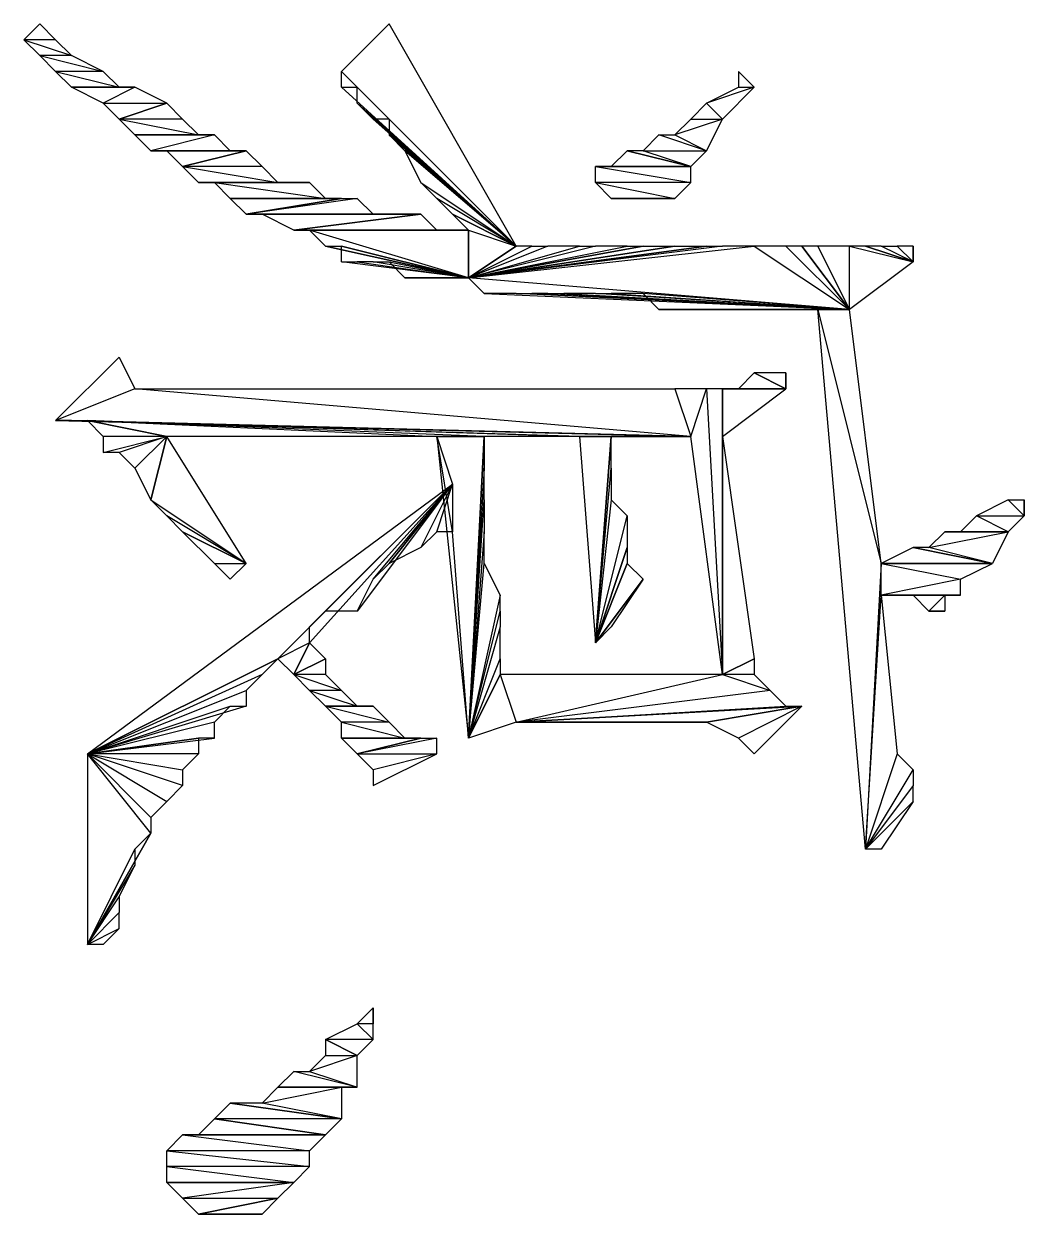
# Model space of a CAD drawing. Extents: x 0 to 7.8, y 0 to 11.
# Drawn here: x 1.825 to 1.9825, y 8.9 to 9.0875 of the extents above; entities that cross this region are included whole.
import ezdxf

# ---------------------------------------------------------------- set-up
doc = ezdxf.new("R2010")
doc.units = 0
doc.header["$MEASUREMENT"] = 0
doc.linetypes.add('AUSGEZOGEN', pattern=[0])
doc.layers.get('0').update_dxf_attribs({"linetype": 'AUSGEZOGEN'})

msp = doc.modelspace()

# ---------------------------------------------------------------- linework, layer by layer
for points in [[(1.8275, 9.0875), (1.83, 9.085), (1.83, 9.085), (1.825, 9.085), (1.8275, 9.0875)], [(1.8825, 9.0875), (1.875, 9.08), (1.875, 9.08), (1.9025, 9.0525), (1.8825, 9.0875), (1.8825, 9.0875)], [(1.83, 9.085), (1.825, 9.085), (1.825, 9.085), (1.8325, 9.0825), (1.83, 9.085)], [(1.825, 9.085), (1.8325, 9.0825), (1.8325, 9.0825), (1.8275, 9.0825), (1.825, 9.085)], [(1.8325, 9.0825), (1.8275, 9.0825), (1.8275, 9.0825), (1.8375, 9.08), (1.8325, 9.0825)], [(1.8275, 9.0825), (1.8375, 9.08), (1.8375, 9.08), (1.83, 9.08), (1.8275, 9.0825)], [(1.8375, 9.08), (1.83, 9.08), (1.83, 9.08), (1.84, 9.0775), (1.8375, 9.08)], [(1.83, 9.08), (1.84, 9.0775), (1.84, 9.0775), (1.8325, 9.0775), (1.83, 9.08)], [(1.9025, 9.0525), (1.875, 9.0775), (1.875, 9.0775), (1.875, 9.08), (1.9025, 9.0525), (1.9025, 9.0525)], [(1.9375, 9.08), (1.9375, 9.0775), (1.9375, 9.0775), (1.94, 9.0775), (1.9375, 9.08)], [(1.84, 9.0775), (1.8325, 9.0775), (1.8325, 9.0775), (1.8425, 9.0775), (1.84, 9.0775)], [(1.8325, 9.0775), (1.8425, 9.0775), (1.8425, 9.0775), (1.8375, 9.075), (1.8325, 9.0775)], [(1.8425, 9.0775), (1.8375, 9.075), (1.8375, 9.075), (1.8475, 9.075), (1.8425, 9.0775)], [(1.8775, 9.0775), (1.9025, 9.0525), (1.9025, 9.0525), (1.875, 9.0775), (1.8775, 9.0775)], [(1.9025, 9.0525), (1.8775, 9.075), (1.8775, 9.075), (1.8775, 9.0775), (1.9025, 9.0525), (1.9025, 9.0525)], [(1.9375, 9.0775), (1.94, 9.0775), (1.94, 9.0775), (1.9325, 9.075), (1.9375, 9.0775)], [(1.94, 9.0775), (1.9325, 9.075), (1.9325, 9.075), (1.935, 9.0725), (1.94, 9.0775), (1.94, 9.0775)], [(1.8375, 9.075), (1.8475, 9.075), (1.8475, 9.075), (1.84, 9.0725), (1.8375, 9.075), (1.8375, 9.075)], [(1.8475, 9.075), (1.85, 9.0725), (1.85, 9.0725), (1.84, 9.0725), (1.8475, 9.075)], [(1.88, 9.0725), (1.9025, 9.0525), (1.9025, 9.0525), (1.8775, 9.075), (1.88, 9.0725)], [(1.9325, 9.075), (1.93, 9.0725), (1.93, 9.0725), (1.935, 9.0725), (1.9325, 9.075)], [(1.85, 9.0725), (1.84, 9.0725), (1.84, 9.0725), (1.8525, 9.07), (1.85, 9.0725)], [(1.84, 9.0725), (1.8525, 9.07), (1.8525, 9.07), (1.8425, 9.07), (1.84, 9.0725)], [(1.9025, 9.0525), (1.8825, 9.0725), (1.8825, 9.0725), (1.88, 9.0725), (1.9025, 9.0525), (1.9025, 9.0525)], [(1.8825, 9.07), (1.9025, 9.0525), (1.9025, 9.0525), (1.8825, 9.0725), (1.8825, 9.07)], [(1.93, 9.0725), (1.935, 9.0725), (1.935, 9.0725), (1.9275, 9.07), (1.93, 9.0725)], [(1.935, 9.0725), (1.9275, 9.07), (1.9275, 9.07), (1.9325, 9.0675), (1.935, 9.0725), (1.935, 9.0725)], [(1.8525, 9.07), (1.8425, 9.07), (1.8425, 9.07), (1.855, 9.07), (1.8525, 9.07)], [(1.8425, 9.07), (1.855, 9.07), (1.855, 9.07), (1.845, 9.0675), (1.8425, 9.07)], [(1.855, 9.07), (1.845, 9.0675), (1.845, 9.0675), (1.8575, 9.0675), (1.855, 9.07)], [(1.9025, 9.0525), (1.885, 9.0675), (1.885, 9.0675), (1.8825, 9.07), (1.9025, 9.0525), (1.9025, 9.0525)], [(1.9225, 9.0675), (1.9325, 9.0675), (1.9325, 9.0675), (1.925, 9.07), (1.9225, 9.0675)], [(1.9325, 9.0675), (1.925, 9.07), (1.925, 9.07), (1.9275, 9.07), (1.9325, 9.0675), (1.9325, 9.0675)], [(1.845, 9.0675), (1.8575, 9.0675), (1.8575, 9.0675), (1.8475, 9.0675), (1.845, 9.0675)], [(1.8575, 9.0675), (1.8475, 9.0675), (1.8475, 9.0675), (1.86, 9.0675), (1.8575, 9.0675)], [(1.8475, 9.0675), (1.86, 9.0675), (1.86, 9.0675), (1.85, 9.065), (1.8475, 9.0675), (1.8475, 9.0675)], [(1.86, 9.0675), (1.8625, 9.065), (1.8625, 9.065), (1.85, 9.065), (1.86, 9.0675)], [(1.8875, 9.0625), (1.9025, 9.0525), (1.9025, 9.0525), (1.885, 9.0675), (1.8875, 9.0625)], [(1.92, 9.0675), (1.9175, 9.065), (1.9175, 9.065), (1.93, 9.065), (1.92, 9.0675)], [(1.92, 9.0675), (1.93, 9.065), (1.93, 9.065), (1.9225, 9.0675), (1.92, 9.0675)], [(1.93, 9.065), (1.9225, 9.0675), (1.9225, 9.0675), (1.9325, 9.0675), (1.93, 9.065)], [(1.8625, 9.065), (1.85, 9.065), (1.85, 9.065), (1.865, 9.0625), (1.8625, 9.065)], [(1.85, 9.065), (1.865, 9.0625), (1.865, 9.0625), (1.8525, 9.0625), (1.85, 9.065)], [(1.9175, 9.065), (1.93, 9.065), (1.93, 9.065), (1.915, 9.065), (1.9175, 9.065)], [(1.93, 9.065), (1.915, 9.065), (1.915, 9.065), (1.93, 9.0625), (1.93, 9.065)], [(1.915, 9.065), (1.93, 9.0625), (1.93, 9.0625), (1.915, 9.0625), (1.915, 9.065)], [(1.865, 9.0625), (1.8525, 9.0625), (1.8525, 9.0625), (1.8675, 9.0625), (1.865, 9.0625)], [(1.8525, 9.0625), (1.8675, 9.0625), (1.8675, 9.0625), (1.855, 9.0625), (1.8525, 9.0625), (1.8525, 9.0625)], [(1.8675, 9.0625), (1.87, 9.0625), (1.87, 9.0625), (1.855, 9.0625), (1.8675, 9.0625)], [(1.87, 9.0625), (1.855, 9.0625), (1.855, 9.0625), (1.8725, 9.06), (1.87, 9.0625)], [(1.855, 9.0625), (1.8725, 9.06), (1.8725, 9.06), (1.8575, 9.06), (1.855, 9.0625)], [(1.9025, 9.0525), (1.89, 9.06), (1.89, 9.06), (1.8875, 9.0625), (1.9025, 9.0525), (1.9025, 9.0525)], [(1.9275, 9.06), (1.9175, 9.06), (1.9175, 9.06), (1.915, 9.0625), (1.9275, 9.06), (1.9275, 9.06)], [(1.93, 9.0625), (1.915, 9.0625), (1.915, 9.0625), (1.9275, 9.06), (1.93, 9.0625), (1.93, 9.0625)], [(1.8725, 9.06), (1.8575, 9.06), (1.8575, 9.06), (1.875, 9.06), (1.8725, 9.06)], [(1.8575, 9.06), (1.875, 9.06), (1.875, 9.06), (1.86, 9.0575), (1.8575, 9.06), (1.8575, 9.06)], [(1.875, 9.06), (1.8775, 9.06), (1.8775, 9.06), (1.86, 9.0575), (1.875, 9.06)], [(1.8775, 9.06), (1.86, 9.0575), (1.86, 9.0575), (1.88, 9.0575), (1.8775, 9.06)], [(1.8925, 9.0575), (1.9025, 9.0525), (1.9025, 9.0525), (1.89, 9.06), (1.8925, 9.0575)], [(1.9225, 9.06), (1.9275, 9.06), (1.9275, 9.06), (1.9175, 9.06), (1.9225, 9.06)], [(1.925, 9.06), (1.9275, 9.06), (1.9275, 9.06), (1.9225, 9.06), (1.925, 9.06)], [(1.9275, 9.06), (1.9225, 9.06), (1.9225, 9.06), (1.9275, 9.06), (1.9275, 9.06)], [(1.925, 9.06), (1.925, 9.06), (1.925, 9.06), (1.9275, 9.06), (1.925, 9.06)], [(1.86, 9.0575), (1.88, 9.0575), (1.88, 9.0575), (1.8625, 9.0575), (1.86, 9.0575), (1.86, 9.0575)], [(1.88, 9.0575), (1.8825, 9.0575), (1.8825, 9.0575), (1.8625, 9.0575), (1.88, 9.0575)], [(1.8825, 9.0575), (1.8625, 9.0575), (1.8625, 9.0575), (1.8875, 9.0575), (1.8825, 9.0575)], [(1.8625, 9.0575), (1.8875, 9.0575), (1.8875, 9.0575), (1.8675, 9.055), (1.8625, 9.0575), (1.8625, 9.0575)], [(1.8875, 9.0575), (1.89, 9.055), (1.89, 9.055), (1.8675, 9.055), (1.8875, 9.0575)], [(1.8925, 9.0575), (1.895, 9.055), (1.895, 9.055), (1.9025, 9.0525), (1.8925, 9.0575)], [(1.89, 9.055), (1.8675, 9.055), (1.8675, 9.055), (1.8925, 9.055), (1.89, 9.055)], [(1.8675, 9.055), (1.8925, 9.055), (1.8925, 9.055), (1.87, 9.055), (1.8675, 9.055), (1.8675, 9.055)], [(1.8725, 9.0525), (1.895, 9.0475), (1.895, 9.0475), (1.87, 9.055), (1.8725, 9.0525)], [(1.895, 9.0475), (1.87, 9.055), (1.87, 9.055), (1.895, 9.055), (1.895, 9.0475)], [(1.87, 9.055), (1.895, 9.055), (1.895, 9.055), (1.8925, 9.055), (1.87, 9.055), (1.87, 9.055)], [(1.895, 9.055), (1.9025, 9.0525), (1.9025, 9.0525), (1.895, 9.0475), (1.895, 9.055)], [(1.8725, 9.0525), (1.875, 9.0525), (1.875, 9.0525), (1.895, 9.0475), (1.8725, 9.0525)], [(1.895, 9.0475), (1.875, 9.05), (1.875, 9.05), (1.875, 9.0525), (1.895, 9.0475), (1.895, 9.0475)], [(1.875, 9.0525), (1.895, 9.0475), (1.895, 9.0475), (1.875, 9.0525), (1.875, 9.0525), (1.875, 9.0525)], [(1.955, 9.0425), (1.895, 9.0475), (1.895, 9.0475), (1.94, 9.0525), (1.955, 9.0425)], [(1.895, 9.0475), (1.94, 9.0525), (1.94, 9.0525), (1.935, 9.0525), (1.895, 9.0475), (1.895, 9.0475)], [(1.9325, 9.0525), (1.935, 9.0525), (1.935, 9.0525), (1.895, 9.0475), (1.9325, 9.0525), (1.9325, 9.0525)], [(1.9325, 9.0525), (1.895, 9.0475), (1.895, 9.0475), (1.9275, 9.0525), (1.9325, 9.0525)], [(1.895, 9.0475), (1.9275, 9.0525), (1.9275, 9.0525), (1.9275, 9.0525), (1.895, 9.0475), (1.895, 9.0475)], [(1.9225, 9.0525), (1.9275, 9.0525), (1.9275, 9.0525), (1.895, 9.0475), (1.9225, 9.0525), (1.9225, 9.0525)], [(1.9225, 9.0525), (1.895, 9.0475), (1.895, 9.0475), (1.92, 9.0525), (1.9225, 9.0525)], [(1.895, 9.0475), (1.92, 9.0525), (1.92, 9.0525), (1.915, 9.0525), (1.895, 9.0475), (1.895, 9.0475)], [(1.915, 9.0525), (1.895, 9.0475), (1.895, 9.0475), (1.9125, 9.0525), (1.915, 9.0525)], [(1.895, 9.0475), (1.9125, 9.0525), (1.9125, 9.0525), (1.9075, 9.0525), (1.895, 9.0475), (1.895, 9.0475)], [(1.9075, 9.0525), (1.895, 9.0475), (1.895, 9.0475), (1.905, 9.0525), (1.9075, 9.0525)], [(1.895, 9.0475), (1.905, 9.0525), (1.905, 9.0525), (1.9025, 9.0525), (1.895, 9.0475), (1.895, 9.0475)], [(1.9025, 9.0525), (1.895, 9.0475), (1.895, 9.0475), (1.9025, 9.0525), (1.9025, 9.0525), (1.9025, 9.0525)], [(1.945, 9.0525), (1.94, 9.0525), (1.94, 9.0525), (1.955, 9.0425), (1.945, 9.0525), (1.945, 9.0525)], [(1.9475, 9.0525), (1.945, 9.0525), (1.945, 9.0525), (1.955, 9.0425), (1.9475, 9.0525), (1.9475, 9.0525)], [(1.95, 9.0525), (1.9475, 9.0525), (1.9475, 9.0525), (1.955, 9.0425), (1.95, 9.0525), (1.95, 9.0525)], [(1.955, 9.0525), (1.95, 9.0525), (1.95, 9.0525), (1.955, 9.0425), (1.955, 9.0525), (1.955, 9.0525)], [(1.9575, 9.0525), (1.955, 9.0525), (1.955, 9.0525), (1.965, 9.05), (1.9575, 9.0525)], [(1.955, 9.0525), (1.965, 9.05), (1.965, 9.05), (1.955, 9.0425), (1.955, 9.0525), (1.955, 9.0525)], [(1.9575, 9.0525), (1.965, 9.05), (1.965, 9.05), (1.96, 9.0525), (1.9575, 9.0525)], [(1.965, 9.05), (1.96, 9.0525), (1.96, 9.0525), (1.9625, 9.0525), (1.965, 9.05), (1.965, 9.05)], [(1.9625, 9.0525), (1.965, 9.05), (1.965, 9.05), (1.965, 9.0525), (1.9625, 9.0525)], [(1.965, 9.05), (1.965, 9.0525), (1.965, 9.0525), (1.965, 9.0525), (1.965, 9.05), (1.965, 9.05)], [(1.8775, 9.05), (1.895, 9.0475), (1.895, 9.0475), (1.875, 9.05), (1.8775, 9.05)], [(1.895, 9.0475), (1.88, 9.05), (1.88, 9.05), (1.8775, 9.05), (1.895, 9.0475), (1.895, 9.0475)], [(1.8825, 9.05), (1.895, 9.0475), (1.895, 9.0475), (1.88, 9.05), (1.8825, 9.05)], [(1.895, 9.0475), (1.885, 9.0475), (1.885, 9.0475), (1.8825, 9.05), (1.895, 9.0475), (1.895, 9.0475)], [(1.8875, 9.0475), (1.895, 9.0475), (1.895, 9.0475), (1.885, 9.0475), (1.8875, 9.0475)], [(1.895, 9.0475), (1.89, 9.0475), (1.89, 9.0475), (1.8875, 9.0475), (1.895, 9.0475), (1.895, 9.0475)], [(1.8925, 9.0475), (1.895, 9.0475), (1.895, 9.0475), (1.89, 9.0475), (1.8925, 9.0475)], [(1.8975, 9.045), (1.955, 9.0425), (1.955, 9.0425), (1.895, 9.0475), (1.8975, 9.045)], [(1.955, 9.0425), (1.9025, 9.045), (1.9025, 9.045), (1.8975, 9.045), (1.955, 9.0425), (1.955, 9.0425)], [(1.905, 9.045), (1.955, 9.0425), (1.955, 9.0425), (1.9025, 9.045), (1.905, 9.045)], [(1.955, 9.0425), (1.9075, 9.045), (1.9075, 9.045), (1.905, 9.045), (1.955, 9.0425), (1.955, 9.0425)], [(1.91, 9.045), (1.955, 9.0425), (1.955, 9.0425), (1.9075, 9.045), (1.91, 9.045)], [(1.955, 9.0425), (1.915, 9.045), (1.915, 9.045), (1.91, 9.045), (1.955, 9.0425), (1.955, 9.0425)], [(1.9175, 9.045), (1.955, 9.0425), (1.955, 9.0425), (1.915, 9.045), (1.9175, 9.045)], [(1.955, 9.0425), (1.9225, 9.045), (1.9225, 9.045), (1.9175, 9.045), (1.955, 9.0425), (1.955, 9.0425)], [(1.925, 9.0425), (1.955, 9.0425), (1.955, 9.0425), (1.9225, 9.045), (1.925, 9.0425)], [(1.925, 9.0425), (1.93, 9.0425), (1.93, 9.0425), (1.955, 9.0425), (1.925, 9.0425)], [(1.93, 9.0425), (1.955, 9.0425), (1.955, 9.0425), (1.935, 9.0425), (1.93, 9.0425), (1.93, 9.0425)], [(1.9375, 9.0425), (1.95, 9.0425), (1.95, 9.0425), (1.935, 9.0425), (1.9375, 9.0425)], [(1.95, 9.0425), (1.935, 9.0425), (1.935, 9.0425), (1.955, 9.0425), (1.95, 9.0425), (1.95, 9.0425)], [(1.9375, 9.0425), (1.9425, 9.0425), (1.9425, 9.0425), (1.95, 9.0425), (1.9375, 9.0425)], [(1.9425, 9.0425), (1.95, 9.0425), (1.95, 9.0425), (1.9475, 9.0425), (1.9425, 9.0425), (1.9425, 9.0425)], [(1.95, 9.0425), (1.96, 9.0025), (1.96, 9.0025), (1.9575, 8.9575), (1.95, 9.0425), (1.95, 9.0425)], [(1.955, 9.0425), (1.95, 9.0425), (1.95, 9.0425), (1.96, 9.0025), (1.955, 9.0425), (1.955, 9.0425)], [(1.84, 9.035), (1.8425, 9.03), (1.8425, 9.03), (1.83, 9.025), (1.84, 9.035), (1.84, 9.035)], [(1.94, 9.0325), (1.9375, 9.03), (1.9375, 9.03), (1.945, 9.03), (1.94, 9.0325)], [(1.94, 9.0325), (1.945, 9.03), (1.945, 9.03), (1.945, 9.0325), (1.94, 9.0325)], [(1.945, 9.03), (1.945, 9.0325), (1.945, 9.0325), (1.945, 9.0325), (1.945, 9.03), (1.945, 9.03)], [(1.83, 9.025), (1.93, 9.0225), (1.93, 9.0225), (1.8425, 9.03), (1.83, 9.025)], [(1.93, 9.0225), (1.8425, 9.03), (1.8425, 9.03), (1.9275, 9.03), (1.93, 9.0225), (1.93, 9.0225)], [(1.9275, 9.03), (1.93, 9.0225), (1.93, 9.0225), (1.9325, 9.03), (1.9275, 9.03)], [(1.93, 9.0225), (1.9325, 9.03), (1.9325, 9.03), (1.935, 8.985), (1.93, 9.0225)], [(1.9325, 9.03), (1.935, 8.985), (1.935, 8.985), (1.935, 9.03), (1.9325, 9.03), (1.9325, 9.03)], [(1.9375, 9.03), (1.945, 9.03), (1.945, 9.03), (1.935, 9.03), (1.9375, 9.03)], [(1.945, 9.03), (1.935, 9.03), (1.935, 9.03), (1.935, 9.0225), (1.945, 9.03), (1.945, 9.03)], [(1.935, 8.985), (1.935, 9.0225), (1.935, 9.0225), (1.935, 9.03), (1.935, 8.985), (1.935, 8.985)], [(1.93, 9.0225), (1.8325, 9.025), (1.8325, 9.025), (1.83, 9.025), (1.93, 9.0225), (1.93, 9.0225)], [(1.835, 9.025), (1.9125, 9.0225), (1.9125, 9.0225), (1.8325, 9.025), (1.835, 9.025)], [(1.9125, 9.0225), (1.8325, 9.025), (1.8325, 9.025), (1.93, 9.0225), (1.9125, 9.0225)], [(1.8325, 9.025), (1.93, 9.0225), (1.93, 9.0225), (1.8325, 9.025), (1.8325, 9.025)], [(1.9125, 9.0225), (1.8975, 9.0225), (1.8975, 9.0225), (1.835, 9.025), (1.9125, 9.0225)], [(1.8975, 9.0225), (1.835, 9.025), (1.835, 9.025), (1.89, 9.0225), (1.8975, 9.0225)], [(1.835, 9.025), (1.89, 9.0225), (1.89, 9.0225), (1.8475, 9.0225), (1.835, 9.025), (1.835, 9.025)], [(1.835, 9.025), (1.8475, 9.0225), (1.8475, 9.0225), (1.8375, 9.0225), (1.835, 9.025), (1.835, 9.025)], [(1.8375, 9.0225), (1.8375, 9.02), (1.8375, 9.02), (1.8475, 9.0225), (1.8375, 9.0225)], [(1.8375, 9.02), (1.8475, 9.0225), (1.8475, 9.0225), (1.84, 9.02), (1.8375, 9.02)], [(1.8475, 9.0225), (1.84, 9.02), (1.84, 9.02), (1.8425, 9.0175), (1.8475, 9.0225), (1.8475, 9.0225)], [(1.8475, 9.0225), (1.8425, 9.0175), (1.8425, 9.0175), (1.845, 9.0125), (1.8475, 9.0225), (1.8475, 9.0225)], [(1.8475, 9.0225), (1.845, 9.0125), (1.845, 9.0125), (1.86, 9.0025), (1.8475, 9.0225), (1.8475, 9.0225)], [(1.8925, 9.015), (1.8925, 9.0075), (1.8925, 9.0075), (1.89, 9.0225), (1.8925, 9.015)], [(1.8925, 9.0075), (1.89, 9.0225), (1.89, 9.0225), (1.895, 8.975), (1.8925, 9.0075)], [(1.89, 9.0225), (1.895, 8.975), (1.895, 8.975), (1.8975, 9.0225), (1.89, 9.0225), (1.89, 9.0225)], [(1.8975, 9.0175), (1.895, 8.975), (1.895, 8.975), (1.8975, 9.0225), (1.8975, 9.0175)], [(1.895, 8.975), (1.8975, 9.0225), (1.8975, 9.0225), (1.8975, 9.0225), (1.895, 8.975), (1.895, 8.975)], [(1.93, 9.0225), (1.9175, 9.0225), (1.9175, 9.0225), (1.9125, 9.0225), (1.93, 9.0225)], [(1.9175, 9.0225), (1.9125, 9.0225), (1.9125, 9.0225), (1.915, 8.99), (1.9175, 9.0225), (1.9175, 9.0225)], [(1.915, 8.99), (1.9175, 9.0175), (1.9175, 9.0175), (1.9175, 9.0225), (1.915, 8.99), (1.915, 8.99)], [(1.9175, 9.0225), (1.9175, 9.0225), (1.9175, 9.0225), (1.915, 8.99), (1.9175, 9.0225), (1.9175, 9.0225)], [(1.94, 8.9875), (1.935, 8.985), (1.935, 8.985), (1.935, 9.0225), (1.94, 8.9875)], [(1.895, 8.975), (1.8975, 9.0125), (1.8975, 9.0125), (1.8975, 9.0175), (1.895, 8.975), (1.895, 8.975)], [(1.9175, 9.0125), (1.915, 8.99), (1.915, 8.99), (1.9175, 9.0175), (1.9175, 9.0125)], [(1.8925, 9.015), (1.865, 8.9875), (1.865, 8.9875), (1.835, 8.9725), (1.8925, 9.015), (1.8925, 9.015)], [(1.8925, 9.015), (1.87, 8.99), (1.87, 8.99), (1.865, 8.9875), (1.8925, 9.015), (1.8925, 9.015)], [(1.8725, 8.995), (1.87, 8.9925), (1.87, 8.9925), (1.8925, 9.015), (1.8725, 8.995)], [(1.87, 8.9925), (1.8925, 9.015), (1.8925, 9.015), (1.87, 8.99), (1.87, 8.9925)], [(1.8925, 9.015), (1.8775, 8.995), (1.8775, 8.995), (1.8725, 8.995), (1.8925, 9.015), (1.8925, 9.015)], [(1.88, 9), (1.8925, 9.015), (1.8925, 9.015), (1.8775, 8.995), (1.88, 9)], [(1.8825, 9.0025), (1.88, 9), (1.88, 9), (1.8925, 9.015), (1.8825, 9.0025)], [(1.8925, 9.015), (1.8875, 9.005), (1.8875, 9.005), (1.8825, 9.0025), (1.8925, 9.015), (1.8925, 9.015)], [(1.89, 9.0075), (1.8925, 9.015), (1.8925, 9.015), (1.8875, 9.005), (1.89, 9.0075)], [(1.8925, 9.0075), (1.89, 9.0075), (1.89, 9.0075), (1.8925, 9.015), (1.8925, 9.0075)], [(1.86, 9.0025), (1.8475, 9.01), (1.8475, 9.01), (1.845, 9.0125), (1.86, 9.0025), (1.86, 9.0025)], [(1.8975, 9.0075), (1.895, 8.975), (1.895, 8.975), (1.8975, 9.0125), (1.8975, 9.0075)], [(1.915, 8.99), (1.92, 9.01), (1.92, 9.01), (1.9175, 9.0125), (1.915, 8.99), (1.915, 8.99)], [(1.975, 9.01), (1.9825, 9.01), (1.9825, 9.01), (1.98, 9.0125), (1.975, 9.01)], [(1.9825, 9.01), (1.98, 9.0125), (1.98, 9.0125), (1.9825, 9.0125), (1.9825, 9.01), (1.9825, 9.01)], [(1.9825, 9.0125), (1.9825, 9.0125), (1.9825, 9.0125), (1.9825, 9.01), (1.9825, 9.0125), (1.9825, 9.0125)], [(1.85, 9.0075), (1.86, 9.0025), (1.86, 9.0025), (1.8475, 9.01), (1.85, 9.0075)], [(1.92, 9.005), (1.915, 8.99), (1.915, 8.99), (1.92, 9.01), (1.92, 9.005)], [(1.9725, 9.0075), (1.98, 9.0075), (1.98, 9.0075), (1.975, 9.01), (1.9725, 9.0075)], [(1.98, 9.0075), (1.975, 9.01), (1.975, 9.01), (1.9825, 9.01), (1.98, 9.0075)], [(1.85, 9.0075), (1.855, 9.0025), (1.855, 9.0025), (1.86, 9.0025), (1.85, 9.0075)], [(1.895, 8.975), (1.8975, 9.0025), (1.8975, 9.0025), (1.8975, 9.0075), (1.895, 8.975), (1.895, 8.975)], [(1.9775, 9.0025), (1.9675, 9.005), (1.9675, 9.005), (1.98, 9.0075), (1.9775, 9.0025)], [(1.9675, 9.005), (1.98, 9.0075), (1.98, 9.0075), (1.97, 9.0075), (1.9675, 9.005)], [(1.98, 9.0075), (1.97, 9.0075), (1.97, 9.0075), (1.9725, 9.0075), (1.98, 9.0075), (1.98, 9.0075)], [(1.92, 9.0025), (1.915, 8.99), (1.915, 8.99), (1.92, 9.005), (1.92, 9.0025)], [(1.915, 8.99), (1.92, 9.005), (1.92, 9.005), (1.92, 9.005), (1.915, 8.99), (1.915, 8.99)], [(1.965, 9.005), (1.96, 9.0025), (1.96, 9.0025), (1.9775, 9.0025), (1.965, 9.005)], [(1.965, 9.005), (1.9775, 9.0025), (1.9775, 9.0025), (1.9675, 9.005), (1.965, 9.005)], [(1.855, 9.0025), (1.86, 9.0025), (1.86, 9.0025), (1.8575, 9), (1.855, 9.0025), (1.855, 9.0025)], [(1.9, 8.9975), (1.895, 8.975), (1.895, 8.975), (1.8975, 9.0025), (1.9, 8.9975)], [(1.9225, 9), (1.915, 8.99), (1.915, 8.99), (1.92, 9.0025), (1.9225, 9)], [(1.915, 8.99), (1.92, 9.0025), (1.92, 9.0025), (1.92, 9.0025), (1.915, 8.99), (1.915, 8.99)], [(1.9575, 8.9575), (1.96, 8.9975), (1.96, 8.9975), (1.96, 9.0025), (1.9575, 8.9575), (1.9575, 8.9575)], [(1.96, 9.0025), (1.9775, 9.0025), (1.9775, 9.0025), (1.96, 9.0025), (1.96, 9.0025)], [(1.9775, 9.0025), (1.96, 9.0025), (1.96, 9.0025), (1.9725, 9), (1.9775, 9.0025)], [(1.96, 9.0025), (1.9725, 9), (1.9725, 9), (1.96, 8.9975), (1.96, 9.0025)], [(1.9175, 8.9925), (1.915, 8.99), (1.915, 8.99), (1.9225, 9), (1.9175, 8.9925)], [(1.915, 8.99), (1.9225, 9), (1.9225, 9), (1.9225, 9), (1.915, 8.99), (1.915, 8.99)], [(1.9725, 9), (1.96, 8.9975), (1.96, 8.9975), (1.9725, 8.9975), (1.9725, 9), (1.9725, 9)], [(1.895, 8.975), (1.9, 8.995), (1.9, 8.995), (1.9, 8.9975), (1.895, 8.975), (1.895, 8.975)], [(1.9625, 8.9725), (1.9575, 8.9575), (1.9575, 8.9575), (1.96, 8.9975), (1.9625, 8.9725)], [(1.965, 8.9975), (1.9725, 8.9975), (1.9725, 8.9975), (1.96, 8.9975), (1.965, 8.9975)], [(1.9725, 8.9975), (1.96, 8.9975), (1.96, 8.9975), (1.96, 8.9975), (1.9725, 8.9975), (1.9725, 8.9975)], [(1.9675, 8.995), (1.97, 8.9975), (1.97, 8.9975), (1.965, 8.9975), (1.9675, 8.995)], [(1.97, 8.9975), (1.965, 8.9975), (1.965, 8.9975), (1.9725, 8.9975), (1.97, 8.9975)], [(1.97, 8.995), (1.9675, 8.995), (1.9675, 8.995), (1.97, 8.9975), (1.97, 8.995)], [(1.9, 8.9925), (1.895, 8.975), (1.895, 8.975), (1.9, 8.995), (1.9, 8.9925)], [(1.97, 8.995), (1.97, 8.995), (1.97, 8.995), (1.9675, 8.995), (1.97, 8.995)], [(1.895, 8.975), (1.9, 8.9875), (1.9, 8.9875), (1.9, 8.9925), (1.895, 8.975), (1.895, 8.975)], [(1.865, 8.9875), (1.8675, 8.985), (1.8675, 8.985), (1.87, 8.99), (1.865, 8.9875), (1.865, 8.9875)], [(1.8725, 8.9875), (1.8675, 8.985), (1.8675, 8.985), (1.87, 8.99), (1.8725, 8.9875)], [(1.8675, 8.985), (1.87, 8.99), (1.87, 8.99), (1.87, 8.99), (1.8675, 8.985), (1.8675, 8.985)], [(1.8625, 8.985), (1.835, 8.9725), (1.835, 8.9725), (1.865, 8.9875), (1.8625, 8.985)], [(1.835, 8.9725), (1.865, 8.9875), (1.865, 8.9875), (1.865, 8.9875), (1.835, 8.9725)], [(1.865, 8.9875), (1.865, 8.9875), (1.865, 8.9875), (1.8675, 8.985), (1.865, 8.9875)], [(1.8725, 8.9875), (1.8725, 8.985), (1.8725, 8.985), (1.8675, 8.985), (1.8725, 8.9875)], [(1.9, 8.985), (1.895, 8.975), (1.895, 8.975), (1.9, 8.9875), (1.9, 8.985)], [(1.94, 8.9875), (1.94, 8.985), (1.94, 8.985), (1.935, 8.985), (1.94, 8.9875), (1.94, 8.9875)], [(1.835, 8.9725), (1.86, 8.9825), (1.86, 8.9825), (1.8625, 8.985), (1.835, 8.9725), (1.835, 8.9725)], [(1.8725, 8.985), (1.8675, 8.985), (1.8675, 8.985), (1.875, 8.9825), (1.8725, 8.985)], [(1.8675, 8.985), (1.875, 8.9825), (1.875, 8.9825), (1.87, 8.9825), (1.8675, 8.985)], [(1.9, 8.985), (1.9025, 8.9775), (1.9025, 8.9775), (1.895, 8.975), (1.9, 8.985), (1.9, 8.985)], [(1.9, 8.985), (1.9, 8.985), (1.9, 8.985), (1.895, 8.975), (1.9, 8.985), (1.9, 8.985)], [(1.9025, 8.9775), (1.935, 8.985), (1.935, 8.985), (1.9, 8.985), (1.9025, 8.9775), (1.9025, 8.9775)], [(1.9425, 8.9825), (1.9025, 8.9775), (1.9025, 8.9775), (1.935, 8.985), (1.9425, 8.9825)], [(1.94, 8.985), (1.935, 8.985), (1.935, 8.985), (1.9425, 8.9825), (1.94, 8.985), (1.94, 8.985)], [(1.86, 8.98), (1.835, 8.9725), (1.835, 8.9725), (1.86, 8.9825), (1.86, 8.98)], [(1.875, 8.9825), (1.87, 8.9825), (1.87, 8.9825), (1.8775, 8.98), (1.875, 8.9825)], [(1.87, 8.9825), (1.8775, 8.98), (1.8775, 8.98), (1.8725, 8.98), (1.87, 8.9825), (1.87, 8.9825)], [(1.9025, 8.9775), (1.945, 8.98), (1.945, 8.98), (1.9425, 8.9825), (1.9025, 8.9775), (1.9025, 8.9775)], [(1.855, 8.9775), (1.835, 8.9725), (1.835, 8.9725), (1.8575, 8.98), (1.855, 8.9775)], [(1.835, 8.9725), (1.8575, 8.98), (1.8575, 8.98), (1.86, 8.98), (1.835, 8.9725), (1.835, 8.9725)], [(1.8775, 8.98), (1.88, 8.98), (1.88, 8.98), (1.8725, 8.98), (1.8775, 8.98)], [(1.88, 8.98), (1.8725, 8.98), (1.8725, 8.98), (1.8825, 8.9775), (1.88, 8.98)], [(1.8725, 8.98), (1.8825, 8.9775), (1.8825, 8.9775), (1.875, 8.9775), (1.8725, 8.98)], [(1.9325, 8.9775), (1.9025, 8.9775), (1.9025, 8.9775), (1.9475, 8.98), (1.9325, 8.9775), (1.9325, 8.9775)], [(1.9475, 8.98), (1.9025, 8.9775), (1.9025, 8.9775), (1.945, 8.98), (1.9475, 8.98)], [(1.9325, 8.9775), (1.9325, 8.9775), (1.9325, 8.9775), (1.9475, 8.98), (1.9325, 8.9775)], [(1.9325, 8.9775), (1.9475, 8.98), (1.9475, 8.98), (1.9375, 8.975), (1.9325, 8.9775)], [(1.9475, 8.98), (1.9375, 8.975), (1.9375, 8.975), (1.94, 8.9725), (1.9475, 8.98), (1.9475, 8.98)], [(1.835, 8.9725), (1.855, 8.975), (1.855, 8.975), (1.855, 8.9775), (1.835, 8.9725), (1.835, 8.9725)], [(1.8825, 8.9775), (1.875, 8.9775), (1.875, 8.9775), (1.885, 8.975), (1.8825, 8.9775)], [(1.875, 8.9775), (1.885, 8.975), (1.885, 8.975), (1.875, 8.975), (1.875, 8.9775)], [(1.905, 8.9775), (1.9325, 8.9775), (1.9325, 8.9775), (1.9025, 8.9775), (1.905, 8.9775)], [(1.9325, 8.9775), (1.91, 8.9775), (1.91, 8.9775), (1.905, 8.9775), (1.9325, 8.9775), (1.9325, 8.9775)], [(1.915, 8.9775), (1.9325, 8.9775), (1.9325, 8.9775), (1.91, 8.9775), (1.915, 8.9775)], [(1.9325, 8.9775), (1.92, 8.9775), (1.92, 8.9775), (1.915, 8.9775), (1.9325, 8.9775), (1.9325, 8.9775)], [(1.9225, 8.9775), (1.9325, 8.9775), (1.9325, 8.9775), (1.92, 8.9775), (1.9225, 8.9775)], [(1.9325, 8.9775), (1.925, 8.9775), (1.925, 8.9775), (1.9225, 8.9775), (1.9325, 8.9775), (1.9325, 8.9775)], [(1.9275, 8.9775), (1.9325, 8.9775), (1.9325, 8.9775), (1.925, 8.9775), (1.9275, 8.9775)], [(1.9275, 8.9775), (1.93, 8.9775), (1.93, 8.9775), (1.9325, 8.9775), (1.9275, 8.9775)], [(1.93, 8.9775), (1.9325, 8.9775), (1.9325, 8.9775), (1.9325, 8.9775), (1.93, 8.9775)], [(1.9325, 8.9775), (1.9325, 8.9775), (1.9325, 8.9775), (1.9325, 8.9775), (1.9325, 8.9775), (1.9325, 8.9775)], [(1.8525, 8.975), (1.8525, 8.9725), (1.8525, 8.9725), (1.835, 8.9725), (1.8525, 8.975)], [(1.8525, 8.975), (1.835, 8.9725), (1.835, 8.9725), (1.855, 8.975), (1.8525, 8.975)], [(1.885, 8.975), (1.875, 8.975), (1.875, 8.975), (1.8875, 8.975), (1.885, 8.975)], [(1.875, 8.975), (1.8875, 8.975), (1.8875, 8.975), (1.8775, 8.9725), (1.875, 8.975), (1.875, 8.975)], [(1.8875, 8.975), (1.89, 8.975), (1.89, 8.975), (1.8775, 8.9725), (1.8875, 8.975)], [(1.89, 8.975), (1.8775, 8.9725), (1.8775, 8.9725), (1.89, 8.9725), (1.89, 8.975)], [(1.85, 8.97), (1.85, 8.9675), (1.85, 8.9675), (1.835, 8.9725), (1.85, 8.97)], [(1.85, 8.9675), (1.835, 8.9725), (1.835, 8.9725), (1.8475, 8.965), (1.85, 8.9675)], [(1.835, 8.9725), (1.8475, 8.965), (1.8475, 8.965), (1.845, 8.9625), (1.835, 8.9725), (1.835, 8.9725)], [(1.845, 8.9625), (1.845, 8.96), (1.845, 8.96), (1.835, 8.9725), (1.845, 8.9625)], [(1.845, 8.96), (1.835, 8.9725), (1.835, 8.9725), (1.835, 8.9425), (1.845, 8.96), (1.845, 8.96)], [(1.8525, 8.9725), (1.835, 8.9725), (1.835, 8.9725), (1.85, 8.97), (1.8525, 8.9725), (1.8525, 8.9725)], [(1.8775, 8.9725), (1.89, 8.9725), (1.89, 8.9725), (1.88, 8.97), (1.8775, 8.9725)], [(1.89, 8.9725), (1.88, 8.97), (1.88, 8.97), (1.88, 8.9675), (1.89, 8.9725), (1.89, 8.9725)], [(1.9575, 8.9575), (1.965, 8.97), (1.965, 8.97), (1.9625, 8.9725), (1.9575, 8.9575), (1.9575, 8.9575)], [(1.965, 8.9675), (1.9575, 8.9575), (1.9575, 8.9575), (1.965, 8.97), (1.965, 8.9675)], [(1.9575, 8.9575), (1.965, 8.965), (1.965, 8.965), (1.965, 8.9675), (1.9575, 8.9575), (1.9575, 8.9575)], [(1.96, 8.9575), (1.9575, 8.9575), (1.9575, 8.9575), (1.965, 8.965), (1.96, 8.9575)], [(1.835, 8.9425), (1.8425, 8.9575), (1.8425, 8.9575), (1.845, 8.96), (1.835, 8.9425), (1.835, 8.9425)], [(1.8425, 8.955), (1.835, 8.9425), (1.835, 8.9425), (1.8425, 8.9575), (1.8425, 8.955)], [(1.835, 8.9425), (1.84, 8.95), (1.84, 8.95), (1.8425, 8.955), (1.835, 8.9425), (1.835, 8.9425)], [(1.84, 8.9475), (1.835, 8.9425), (1.835, 8.9425), (1.84, 8.95), (1.84, 8.9475)], [(1.835, 8.9425), (1.84, 8.945), (1.84, 8.945), (1.84, 8.9475), (1.835, 8.9425), (1.835, 8.9425)], [(1.8375, 8.9425), (1.835, 8.9425), (1.835, 8.9425), (1.84, 8.945), (1.8375, 8.9425)], [(1.88, 8.9325), (1.88, 8.93), (1.88, 8.93), (1.8775, 8.93), (1.88, 8.9325)], [(1.88, 8.9325), (1.88, 8.9325), (1.88, 8.9325), (1.88, 8.93), (1.88, 8.9325)], [(1.8775, 8.93), (1.88, 8.9275), (1.88, 8.9275), (1.8725, 8.9275), (1.8775, 8.93)], [(1.88, 8.93), (1.8775, 8.93), (1.8775, 8.93), (1.88, 8.9275), (1.88, 8.93)], [(1.8725, 8.9275), (1.8725, 8.925), (1.8725, 8.925), (1.8775, 8.925), (1.8725, 8.9275)], [(1.88, 8.9275), (1.8725, 8.9275), (1.8725, 8.9275), (1.8775, 8.925), (1.88, 8.9275), (1.88, 8.9275)], [(1.8725, 8.925), (1.8775, 8.925), (1.8775, 8.925), (1.87, 8.9225), (1.8725, 8.925)], [(1.8775, 8.925), (1.87, 8.9225), (1.87, 8.9225), (1.8775, 8.92), (1.8775, 8.925), (1.8775, 8.925)], [(1.865, 8.92), (1.8775, 8.92), (1.8775, 8.92), (1.8675, 8.9225), (1.865, 8.92)], [(1.8775, 8.92), (1.8675, 8.9225), (1.8675, 8.9225), (1.87, 8.9225), (1.8775, 8.92), (1.8775, 8.92)], [(1.875, 8.915), (1.8625, 8.9175), (1.8625, 8.9175), (1.875, 8.92), (1.875, 8.915)], [(1.8625, 8.9175), (1.875, 8.92), (1.875, 8.92), (1.865, 8.92), (1.8625, 8.9175)], [(1.875, 8.92), (1.865, 8.92), (1.865, 8.92), (1.8775, 8.92), (1.875, 8.92)], [(1.8575, 8.9175), (1.875, 8.915), (1.875, 8.915), (1.855, 8.915), (1.8575, 8.9175)], [(1.8575, 8.9175), (1.8575, 8.9175), (1.8575, 8.9175), (1.875, 8.915), (1.8575, 8.9175)], [(1.8575, 8.9175), (1.875, 8.915), (1.875, 8.915), (1.8625, 8.9175), (1.8575, 8.9175)], [(1.855, 8.915), (1.8525, 8.9125), (1.8525, 8.9125), (1.8725, 8.9125), (1.855, 8.915)], [(1.875, 8.915), (1.855, 8.915), (1.855, 8.915), (1.8725, 8.9125), (1.875, 8.915), (1.875, 8.915)], [(1.85, 8.9125), (1.87, 8.91), (1.87, 8.91), (1.8475, 8.91), (1.85, 8.9125)], [(1.8525, 8.9125), (1.8725, 8.9125), (1.8725, 8.9125), (1.85, 8.9125), (1.8525, 8.9125)], [(1.8725, 8.9125), (1.85, 8.9125), (1.85, 8.9125), (1.87, 8.91), (1.8725, 8.9125)], [(1.87, 8.91), (1.8475, 8.91), (1.8475, 8.91), (1.87, 8.9075), (1.87, 8.91)], [(1.8475, 8.91), (1.87, 8.9075), (1.87, 8.9075), (1.8475, 8.9075), (1.8475, 8.91)], [(1.87, 8.9075), (1.8475, 8.9075), (1.8475, 8.9075), (1.8675, 8.905), (1.87, 8.9075)], [(1.8475, 8.9075), (1.8675, 8.905), (1.8675, 8.905), (1.8475, 8.905), (1.8475, 8.9075)], [(1.8675, 8.905), (1.8475, 8.905), (1.8475, 8.905), (1.8675, 8.905), (1.8675, 8.905)], [(1.8475, 8.905), (1.8675, 8.905), (1.8675, 8.905), (1.85, 8.9025), (1.8475, 8.905)], [(1.8675, 8.905), (1.85, 8.9025), (1.85, 8.9025), (1.865, 8.9025), (1.8675, 8.905)], [(1.85, 8.9025), (1.865, 8.9025), (1.865, 8.9025), (1.8525, 8.9), (1.85, 8.9025), (1.85, 8.9025)], [(1.865, 8.9025), (1.8625, 8.9), (1.8625, 8.9), (1.8525, 8.9), (1.865, 8.9025)], [(1.8625, 8.9), (1.8525, 8.9), (1.8525, 8.9), (1.8575, 8.9), (1.8625, 8.9)], [(1.8525, 8.9), (1.8575, 8.9), (1.8575, 8.9), (1.855, 8.9), (1.8525, 8.9), (1.8525, 8.9)]]:
    msp.add_lwpolyline(points)

doc.saveas('drawing.dxf')
